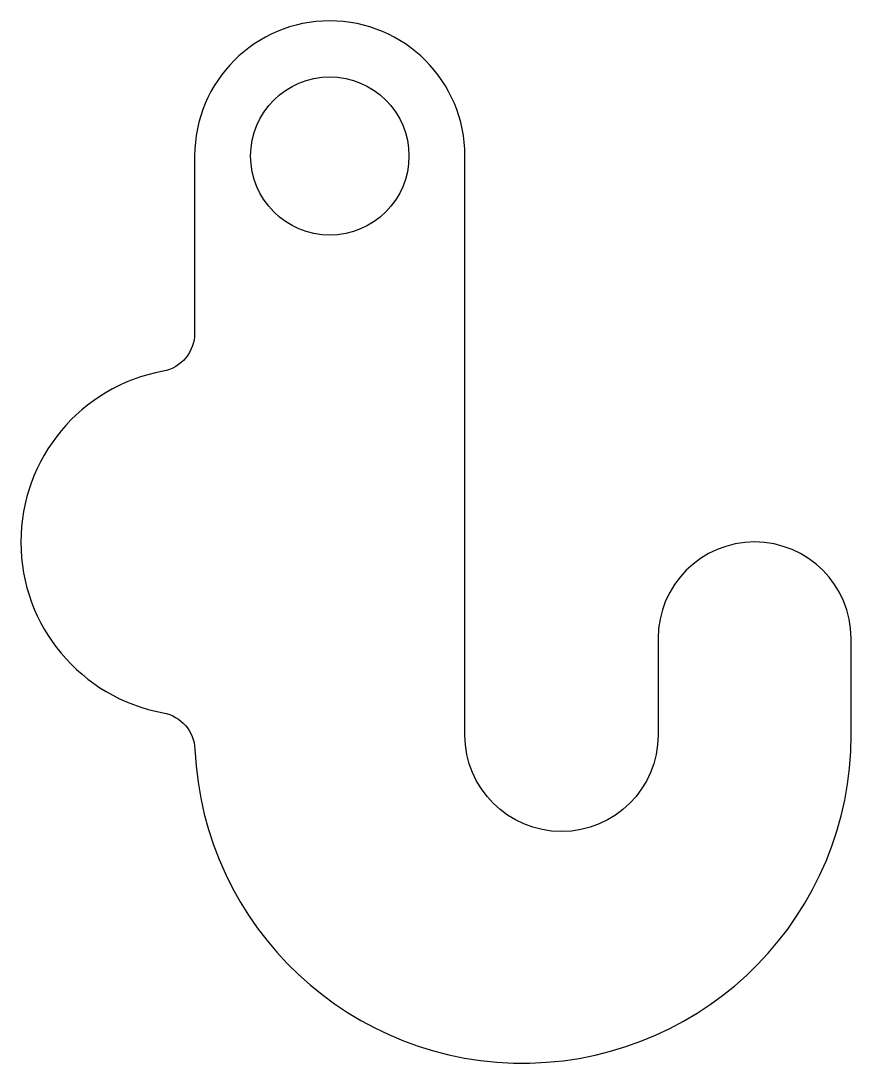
# Model space of a CAD drawing. Header units: millimetres. Extents: x -23 to 20, y -17 to 37.
import ezdxf

# ---------------------------------------------------------------- set-up
doc = ezdxf.new("R2010")
doc.units = ezdxf.units.MM

msp = doc.modelspace()

# ---------------------------------------------------------------- linework, layer by layer
msp.add_lwpolyline([(-13.984, -0.734, 0.978646), (20, 0), (20, 5, 1), (10, 5), (10, 0, -1), (0, 0), (0, 30, 1), (-14, 30), (-14, 20.817, -0.361621), (-15.636, 18.85, 0.832743), (-15.622, 1.147, -0.349925)], format="xyb", close=True)
msp.add_circle((-7, 30), 4.1)

doc.saveas('drawing.dxf')
